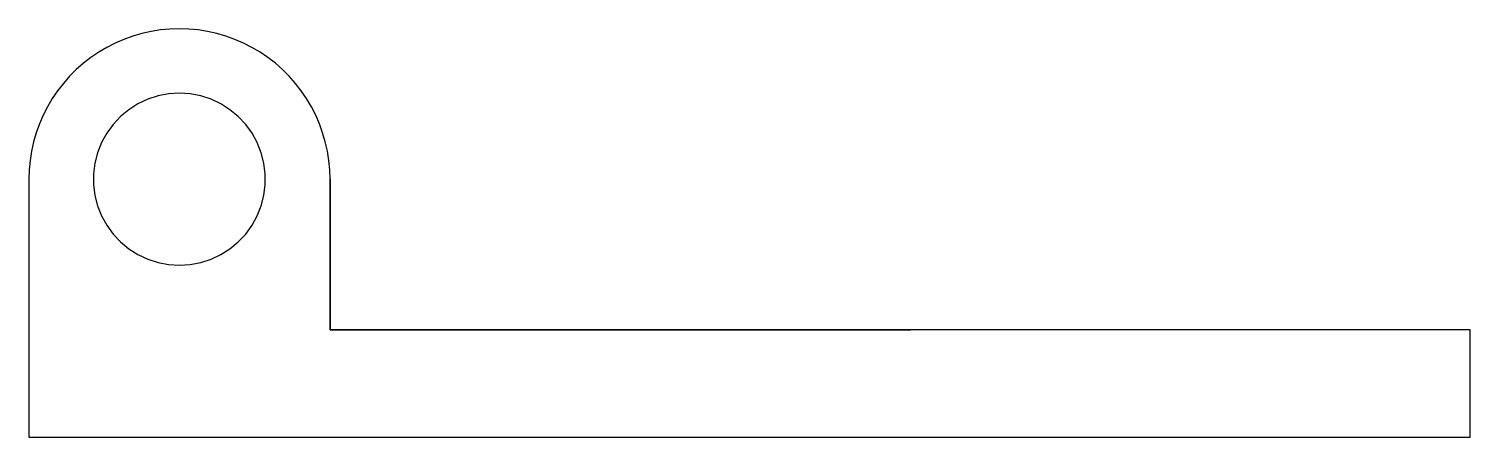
# Model space of a CAD drawing. Header units: metres. Extents: x -21 to 46, y 0 to 19.
import ezdxf

# ---------------------------------------------------------------- set-up
doc = ezdxf.new("R2010")
doc.units = ezdxf.units.M

msp = doc.modelspace()

# ---------------------------------------------------------------- linework, layer by layer
for points in [[(-7, 12), (-7.014, 12.44), (-7.055, 12.877), (-7.124, 13.312), (-7.22, 13.741), (-7.343, 14.163), (-7.492, 14.577), (-7.666, 14.98), (-7.866, 15.372), (-8.09, 15.751), (-8.337, 16.114), (-8.606, 16.462), (-8.897, 16.792), (-9.208, 17.103), (-9.538, 17.394), (-9.886, 17.663), (-10.249, 17.91), (-10.628, 18.134), (-11.02, 18.334), (-11.423, 18.508), (-11.837, 18.657), (-12.259, 18.78), (-12.688, 18.876), (-13.123, 18.945), (-13.56, 18.986), (-14, 19), (-14.44, 18.986), (-14.877, 18.945), (-15.312, 18.876), (-15.741, 18.78), (-16.163, 18.657), (-16.577, 18.508), (-16.98, 18.334), (-17.372, 18.134), (-17.751, 17.91), (-18.114, 17.663), (-18.462, 17.394), (-18.792, 17.103), (-19.103, 16.792), (-19.394, 16.462), (-19.663, 16.114), (-19.91, 15.751), (-20.134, 15.372), (-20.334, 14.98), (-20.508, 14.577), (-20.657, 14.163), (-20.78, 13.741), (-20.876, 13.312), (-20.945, 12.877), (-20.986, 12.44), (-21, 12)], [(-14, 16), (-14.501, 15.968), (-14.995, 15.874), (-15.472, 15.719), (-15.927, 15.505), (-16.351, 15.236), (-16.738, 14.916), (-17.082, 14.55), (-17.377, 14.143), (-17.619, 13.703), (-17.804, 13.236), (-17.929, 12.75), (-17.992, 12.251), (-17.992, 11.749), (-17.929, 11.25), (-17.804, 10.764), (-17.619, 10.297), (-17.377, 9.857), (-17.082, 9.45), (-16.738, 9.084), (-16.351, 8.764), (-15.927, 8.495), (-15.472, 8.281), (-14.995, 8.126), (-14.501, 8.032), (-14, 8), (-13.499, 8.032), (-13.005, 8.126), (-12.528, 8.281), (-12.073, 8.495), (-11.649, 8.764), (-11.262, 9.084), (-10.918, 9.45), (-10.623, 9.857), (-10.381, 10.297), (-10.196, 10.764), (-10.071, 11.25), (-10.008, 11.749), (-10.008, 12.251), (-10.071, 12.75), (-10.196, 13.236), (-10.381, 13.703), (-10.623, 14.143), (-10.918, 14.55), (-11.262, 14.916), (-11.649, 15.236), (-12.073, 15.505), (-12.528, 15.719), (-13.005, 15.874), (-13.499, 15.968), (-14, 16)], [(-21, 12), (-21, 11.76), (-21, 11.52), (-21, 11.28), (-21, 11.04), (-21, 10.8), (-21, 10.56), (-21, 10.32), (-21, 10.08), (-21, 9.84), (-21, 9.6), (-21, 9.36), (-21, 9.12), (-21, 8.88), (-21, 8.64), (-21, 8.4), (-21, 8.16), (-21, 7.92), (-21, 7.68), (-21, 7.44), (-21, 7.2), (-21, 6.96), (-21, 6.72), (-21, 6.48), (-21, 6.24), (-21, 6), (-21, 5.76), (-21, 5.52), (-21, 5.28), (-21, 5.04), (-21, 4.8), (-21, 4.56), (-21, 4.32), (-21, 4.08), (-21, 3.84), (-21, 3.6), (-21, 3.36), (-21, 3.12), (-21, 2.88), (-21, 2.64), (-21, 2.4), (-21, 2.16), (-21, 1.92), (-21, 1.68), (-21, 1.44), (-21, 1.2), (-21, 0.96), (-21, 0.72), (-21, 0.48), (-21, 0.24), (-21, 0)], [(-7, 12), (-7, 11.86), (-7, 11.72), (-7, 11.58), (-7, 11.44), (-7, 11.3), (-7, 11.16), (-7, 11.02), (-7, 10.88), (-7, 10.74), (-7, 10.6), (-7, 10.46), (-7, 10.32), (-7, 10.18), (-7, 10.04), (-7, 9.9), (-7, 9.76), (-7, 9.62), (-7, 9.48), (-7, 9.34), (-7, 9.2), (-7, 9.06), (-7, 8.92), (-7, 8.78), (-7, 8.64), (-7, 8.5), (-7, 8.36), (-7, 8.22), (-7, 8.08), (-7, 7.94), (-7, 7.8), (-7, 7.66), (-7, 7.52), (-7, 7.38), (-7, 7.24), (-7, 7.1), (-7, 6.96), (-7, 6.82), (-7, 6.68), (-7, 6.54), (-7, 6.4), (-7, 6.26), (-7, 6.12), (-7, 5.98), (-7, 5.84), (-7, 5.7), (-7, 5.56), (-7, 5.42), (-7, 5.28), (-7, 5.14), (-7, 5)], [(-7, 5), (-7, 5.14), (-7, 5.28), (-7, 5.42), (-7, 5.56), (-7, 5.7), (-7, 5.84), (-7, 5.98), (-7, 6.12), (-7, 6.26), (-7, 6.4), (-7, 6.54), (-7, 6.68), (-7, 6.82), (-7, 6.96), (-7, 7.1), (-7, 7.24), (-7, 7.38), (-7, 7.52), (-7, 7.66), (-7, 7.8), (-7, 7.94), (-7, 8.08), (-7, 8.22), (-7, 8.36), (-7, 8.5), (-7, 8.64), (-7, 8.78), (-7, 8.92), (-7, 9.06), (-7, 9.2), (-7, 9.34), (-7, 9.48), (-7, 9.62), (-7, 9.76), (-7, 9.9), (-7, 10.04), (-7, 10.18), (-7, 10.32), (-7, 10.46), (-7, 10.6), (-7, 10.74), (-7, 10.88), (-7, 11.02), (-7, 11.16), (-7, 11.3), (-7, 11.44), (-7, 11.58), (-7, 11.72), (-7, 11.86), (-7, 12)], [(-7, 5), (-6.46, 5), (-5.92, 5), (-5.38, 5), (-4.84, 5), (-4.3, 5), (-3.76, 5), (-3.22, 5), (-2.68, 5), (-2.14, 5), (-1.6, 5), (-1.06, 5), (-0.52, 5), (0.02, 5), (0.56, 5), (1.1, 5), (1.64, 5), (2.18, 5), (2.72, 5), (3.26, 5), (3.8, 5), (4.34, 5), (4.88, 5), (5.42, 5), (5.96, 5), (6.5, 5), (7.04, 5), (7.58, 5), (8.12, 5), (8.66, 5), (9.2, 5), (9.74, 5), (10.28, 5), (10.82, 5), (11.36, 5), (11.9, 5), (12.44, 5), (12.98, 5), (13.52, 5), (14.06, 5), (14.6, 5), (15.14, 5), (15.68, 5), (16.22, 5), (16.76, 5), (17.3, 5), (17.84, 5), (18.38, 5), (18.92, 5), (19.46, 5), (20, 5)], [(46, 5), (44.94, 5), (43.88, 5), (42.82, 5), (41.76, 5), (40.7, 5), (39.64, 5), (38.58, 5), (37.52, 5), (36.46, 5), (35.4, 5), (34.34, 5), (33.28, 5), (32.22, 5), (31.16, 5), (30.1, 5), (29.04, 5), (27.98, 5), (26.92, 5), (25.86, 5), (24.8, 5), (23.74, 5), (22.68, 5), (21.62, 5), (20.56, 5), (19.5, 5), (18.44, 5), (17.38, 5), (16.32, 5), (15.26, 5), (14.2, 5), (13.14, 5), (12.08, 5), (11.02, 5), (9.96, 5), (8.9, 5), (7.84, 5), (6.78, 5), (5.72, 5), (4.66, 5), (3.6, 5), (2.54, 5), (1.48, 5), (0.42, 5), (-0.64, 5), (-1.7, 5), (-2.76, 5), (-3.82, 5), (-4.88, 5), (-5.94, 5), (-7, 5)], [(46, 0), (46, 0.1), (46, 0.2), (46, 0.3), (46, 0.4), (46, 0.5), (46, 0.6), (46, 0.7), (46, 0.8), (46, 0.9), (46, 1), (46, 1.1), (46, 1.2), (46, 1.3), (46, 1.4), (46, 1.5), (46, 1.6), (46, 1.7), (46, 1.8), (46, 1.9), (46, 2), (46, 2.1), (46, 2.2), (46, 2.3), (46, 2.4), (46, 2.5), (46, 2.6), (46, 2.7), (46, 2.8), (46, 2.9), (46, 3), (46, 3.1), (46, 3.2), (46, 3.3), (46, 3.4), (46, 3.5), (46, 3.6), (46, 3.7), (46, 3.8), (46, 3.9), (46, 4), (46, 4.1), (46, 4.2), (46, 4.3), (46, 4.4), (46, 4.5), (46, 4.6), (46, 4.7), (46, 4.8), (46, 4.9), (46, 5)], [(-21, 0), (-19.66, 0), (-18.32, 0), (-16.98, 0), (-15.64, 0), (-14.3, 0), (-12.96, 0), (-11.62, 0), (-10.28, 0), (-8.94, 0), (-7.6, 0), (-6.26, 0), (-4.92, 0), (-3.58, 0), (-2.24, 0), (-0.9, 0), (0.44, 0), (1.78, 0), (3.12, 0), (4.46, 0), (5.8, 0), (7.14, 0), (8.48, 0), (9.82, 0), (11.16, 0), (12.5, 0), (13.84, 0), (15.18, 0), (16.52, 0), (17.86, 0), (19.2, 0), (20.54, 0), (21.88, 0), (23.22, 0), (24.56, 0), (25.9, 0), (27.24, 0), (28.58, 0), (29.92, 0), (31.26, 0), (32.6, 0), (33.94, 0), (35.28, 0), (36.62, 0), (37.96, 0), (39.3, 0), (40.64, 0), (41.98, 0), (43.32, 0), (44.66, 0), (46, 0)]]:
    msp.add_lwpolyline(points)

doc.saveas('drawing.dxf')
